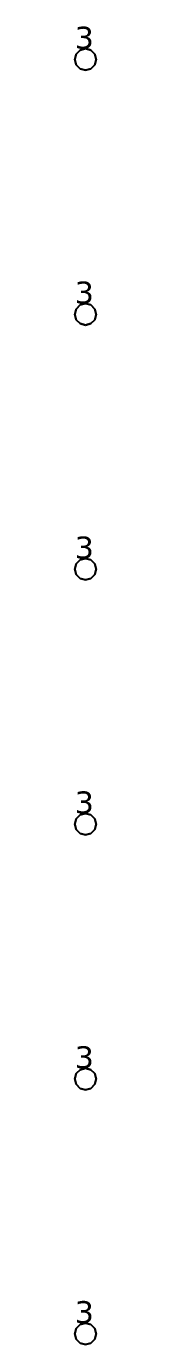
# Model space of a CAD drawing. Header units: inches. Extents: x -3 to 1235, y -1 to 963.
# Drawn here: x 7.08 to 7.26, y 103.71 to 114.53 of the extents above; entities that cross this region are included whole.
import ezdxf

# ---------------------------------------------------------------- set-up
doc = ezdxf.new("R2010")
doc.units = ezdxf.units.IN
doc.header["$MEASUREMENT"] = 0
doc.layers.add('DLX_TERR_LUM', color=7, linetype='Continuous', true_color=0x000000)
doc.layers.add('DLX_TERR_LUMKEY_IDX', color=7, linetype='Continuous', true_color=0x7f7f7f)
doc.styles.add('TableTextStyle', font='')
doc.styles.get('TableTextStyle').set_extended_font_data('VERDANA.TTF')

msp = doc.modelspace()

# ---------------------------------------------------------------- linework, layer by layer
at = {"layer": 'DLX_TERR_LUM'}
for points in [[(7.092, 114.301, 0), (7.124, 114.334, 0)], [(7.124, 114.334, 0), (7.092, 114.301, 0)], [(7.124, 114.334, 0), (7.092, 114.301, 0)], [(7.092, 114.301, 0), (7.124, 114.334, 0)], [(7.124, 114.334, 0), (7.168, 114.346, 0)], [(7.168, 114.346, 0), (7.124, 114.334, 0)], [(7.168, 114.346, 0), (7.124, 114.334, 0)], [(7.124, 114.334, 0), (7.168, 114.346, 0)], [(7.124, 114.334, 0), (7.124, 114.334, 0)], [(7.124, 114.334, 0), (7.124, 114.334, 0)], [(7.168, 114.346, 0), (7.168, 114.346, 0)], [(7.168, 114.346, 0), (7.212, 114.334, 0)], [(7.212, 114.334, 0), (7.168, 114.346, 0)], [(7.168, 114.346, 0), (7.168, 114.346, 0)], [(7.212, 114.334, 0), (7.168, 114.346, 0)], [(7.168, 114.346, 0), (7.212, 114.334, 0)], [(7.212, 114.334, 0), (7.212, 114.334, 0)], [(7.212, 114.334, 0), (7.245, 114.301, 0)], [(7.245, 114.301, 0), (7.212, 114.334, 0)], [(7.212, 114.334, 0), (7.212, 114.334, 0)], [(7.245, 114.301, 0), (7.212, 114.334, 0)], [(7.212, 114.334, 0), (7.245, 114.301, 0)], [(7.08, 114.257, 0), (7.092, 114.301, 0)], [(7.092, 114.301, 0), (7.08, 114.257, 0)], [(7.092, 114.301, 0), (7.08, 114.257, 0)], [(7.08, 114.257, 0), (7.092, 114.301, 0)], [(7.092, 114.213, 0), (7.08, 114.257, 0)], [(7.08, 114.257, 0), (7.08, 114.257, 0)], [(7.08, 114.257, 0), (7.092, 114.213, 0)], [(7.08, 114.257, 0), (7.08, 114.257, 0)], [(7.08, 114.257, 0), (7.092, 114.213, 0)], [(7.092, 114.213, 0), (7.08, 114.257, 0)], [(7.092, 114.301, 0), (7.092, 114.301, 0)], [(7.092, 114.301, 0), (7.092, 114.301, 0)], [(7.245, 114.301, 0), (7.245, 114.301, 0)], [(7.245, 114.301, 0), (7.257, 114.257, 0)], [(7.257, 114.257, 0), (7.245, 114.301, 0)], [(7.245, 114.301, 0), (7.245, 114.301, 0)], [(7.257, 114.257, 0), (7.245, 114.301, 0)], [(7.245, 114.301, 0), (7.257, 114.257, 0)], [(7.257, 114.257, 0), (7.245, 114.213, 0)], [(7.245, 114.213, 0), (7.257, 114.257, 0)], [(7.245, 114.213, 0), (7.257, 114.257, 0)], [(7.257, 114.257, 0), (7.245, 114.213, 0)], [(7.257, 114.257, 0), (7.257, 114.257, 0)], [(7.257, 114.257, 0), (7.257, 114.257, 0)], [(7.092, 114.213, 0), (7.092, 114.213, 0)], [(7.124, 114.181, 0), (7.092, 114.213, 0)], [(7.092, 114.213, 0), (7.092, 114.213, 0)], [(7.092, 114.213, 0), (7.124, 114.181, 0)], [(7.092, 114.213, 0), (7.124, 114.181, 0)], [(7.124, 114.181, 0), (7.092, 114.213, 0)], [(7.168, 114.169, 0), (7.124, 114.181, 0)], [(7.124, 114.181, 0), (7.124, 114.181, 0)], [(7.124, 114.181, 0), (7.168, 114.169, 0)], [(7.124, 114.181, 0), (7.124, 114.181, 0)], [(7.124, 114.181, 0), (7.168, 114.169, 0)], [(7.168, 114.169, 0), (7.124, 114.181, 0)], [(7.212, 114.181, 0), (7.168, 114.169, 0)], [(7.168, 114.169, 0), (7.212, 114.181, 0)], [(7.168, 114.169, 0), (7.212, 114.181, 0)], [(7.212, 114.181, 0), (7.168, 114.169, 0)], [(7.168, 114.169, 0), (7.168, 114.169, 0)], [(7.168, 114.169, 0), (7.168, 114.169, 0)], [(7.245, 114.213, 0), (7.212, 114.181, 0)], [(7.212, 114.181, 0), (7.245, 114.213, 0)], [(7.212, 114.181, 0), (7.245, 114.213, 0)], [(7.245, 114.213, 0), (7.212, 114.181, 0)], [(7.212, 114.181, 0), (7.212, 114.181, 0)], [(7.212, 114.181, 0), (7.212, 114.181, 0)], [(7.245, 114.213, 0), (7.245, 114.213, 0)], [(7.245, 114.213, 0), (7.245, 114.213, 0)], [(7.08, 112.166, 0), (7.092, 112.21, 0)], [(7.092, 112.21, 0), (7.08, 112.166, 0)], [(7.092, 112.21, 0), (7.08, 112.166, 0)], [(7.08, 112.166, 0), (7.092, 112.21, 0)], [(7.092, 112.122, 0), (7.08, 112.166, 0)], [(7.08, 112.166, 0), (7.08, 112.166, 0)], [(7.08, 112.166, 0), (7.092, 112.122, 0)], [(7.08, 112.166, 0), (7.08, 112.166, 0)], [(7.08, 112.166, 0), (7.092, 112.122, 0)], [(7.092, 112.122, 0), (7.08, 112.166, 0)], [(7.092, 112.21, 0), (7.124, 112.243, 0)], [(7.124, 112.243, 0), (7.092, 112.21, 0)], [(7.124, 112.243, 0), (7.092, 112.21, 0)], [(7.092, 112.21, 0), (7.124, 112.243, 0)], [(7.092, 112.21, 0), (7.092, 112.21, 0)], [(7.092, 112.21, 0), (7.092, 112.21, 0)], [(7.124, 112.243, 0), (7.168, 112.255, 0)], [(7.168, 112.255, 0), (7.124, 112.243, 0)], [(7.168, 112.255, 0), (7.124, 112.243, 0)], [(7.124, 112.243, 0), (7.168, 112.255, 0)], [(7.124, 112.243, 0), (7.124, 112.243, 0)], [(7.124, 112.243, 0), (7.124, 112.243, 0)], [(7.168, 112.255, 0), (7.168, 112.255, 0)], [(7.168, 112.255, 0), (7.212, 112.243, 0)], [(7.212, 112.243, 0), (7.168, 112.255, 0)], [(7.168, 112.255, 0), (7.168, 112.255, 0)], [(7.212, 112.243, 0), (7.168, 112.255, 0)], [(7.168, 112.255, 0), (7.212, 112.243, 0)], [(7.212, 112.243, 0), (7.212, 112.243, 0)], [(7.212, 112.243, 0), (7.245, 112.21, 0)], [(7.245, 112.21, 0), (7.212, 112.243, 0)], [(7.212, 112.243, 0), (7.212, 112.243, 0)], [(7.245, 112.21, 0), (7.212, 112.243, 0)], [(7.212, 112.243, 0), (7.245, 112.21, 0)], [(7.245, 112.21, 0), (7.245, 112.21, 0)], [(7.245, 112.21, 0), (7.257, 112.166, 0)], [(7.257, 112.166, 0), (7.245, 112.21, 0)], [(7.245, 112.21, 0), (7.245, 112.21, 0)], [(7.257, 112.166, 0), (7.245, 112.21, 0)], [(7.245, 112.21, 0), (7.257, 112.166, 0)], [(7.257, 112.166, 0), (7.245, 112.122, 0)], [(7.245, 112.122, 0), (7.257, 112.166, 0)], [(7.245, 112.122, 0), (7.257, 112.166, 0)], [(7.257, 112.166, 0), (7.245, 112.122, 0)], [(7.257, 112.166, 0), (7.257, 112.166, 0)], [(7.257, 112.166, 0), (7.257, 112.166, 0)], [(7.092, 112.122, 0), (7.092, 112.122, 0)], [(7.124, 112.09, 0), (7.092, 112.122, 0)], [(7.092, 112.122, 0), (7.092, 112.122, 0)], [(7.092, 112.122, 0), (7.124, 112.09, 0)], [(7.092, 112.122, 0), (7.124, 112.09, 0)], [(7.124, 112.09, 0), (7.092, 112.122, 0)], [(7.168, 112.078, 0), (7.124, 112.09, 0)], [(7.124, 112.09, 0), (7.124, 112.09, 0)], [(7.124, 112.09, 0), (7.168, 112.078, 0)], [(7.124, 112.09, 0), (7.124, 112.09, 0)], [(7.124, 112.09, 0), (7.168, 112.078, 0)], [(7.168, 112.078, 0), (7.124, 112.09, 0)], [(7.212, 112.09, 0), (7.168, 112.078, 0)], [(7.168, 112.078, 0), (7.212, 112.09, 0)], [(7.168, 112.078, 0), (7.212, 112.09, 0)], [(7.212, 112.09, 0), (7.168, 112.078, 0)], [(7.168, 112.078, 0), (7.168, 112.078, 0)], [(7.168, 112.078, 0), (7.168, 112.078, 0)], [(7.245, 112.122, 0), (7.212, 112.09, 0)], [(7.212, 112.09, 0), (7.245, 112.122, 0)], [(7.212, 112.09, 0), (7.245, 112.122, 0)], [(7.245, 112.122, 0), (7.212, 112.09, 0)], [(7.212, 112.09, 0), (7.212, 112.09, 0)], [(7.212, 112.09, 0), (7.212, 112.09, 0)], [(7.245, 112.122, 0), (7.245, 112.122, 0)], [(7.245, 112.122, 0), (7.245, 112.122, 0)], [(7.08, 110.075, 0), (7.092, 110.119, 0)], [(7.092, 110.119, 0), (7.08, 110.075, 0)], [(7.092, 110.119, 0), (7.08, 110.075, 0)], [(7.08, 110.075, 0), (7.092, 110.119, 0)], [(7.092, 110.119, 0), (7.124, 110.152, 0)], [(7.124, 110.152, 0), (7.092, 110.119, 0)], [(7.124, 110.152, 0), (7.092, 110.119, 0)], [(7.092, 110.119, 0), (7.124, 110.152, 0)], [(7.092, 110.119, 0), (7.092, 110.119, 0)], [(7.092, 110.119, 0), (7.092, 110.119, 0)], [(7.124, 110.152, 0), (7.168, 110.163, 0)], [(7.168, 110.163, 0), (7.124, 110.152, 0)], [(7.168, 110.163, 0), (7.124, 110.152, 0)], [(7.124, 110.152, 0), (7.168, 110.163, 0)], [(7.124, 110.152, 0), (7.124, 110.152, 0)], [(7.124, 110.152, 0), (7.124, 110.152, 0)], [(7.168, 110.163, 0), (7.168, 110.163, 0)], [(7.168, 110.163, 0), (7.212, 110.152, 0)], [(7.212, 110.152, 0), (7.168, 110.163, 0)], [(7.168, 110.163, 0), (7.168, 110.163, 0)], [(7.212, 110.152, 0), (7.168, 110.163, 0)], [(7.168, 110.163, 0), (7.212, 110.152, 0)], [(7.212, 110.152, 0), (7.212, 110.152, 0)], [(7.212, 110.152, 0), (7.245, 110.119, 0)], [(7.245, 110.119, 0), (7.212, 110.152, 0)], [(7.212, 110.152, 0), (7.212, 110.152, 0)], [(7.245, 110.119, 0), (7.212, 110.152, 0)], [(7.212, 110.152, 0), (7.245, 110.119, 0)], [(7.245, 110.119, 0), (7.245, 110.119, 0)], [(7.245, 110.119, 0), (7.257, 110.075, 0)], [(7.257, 110.075, 0), (7.245, 110.119, 0)], [(7.245, 110.119, 0), (7.245, 110.119, 0)], [(7.257, 110.075, 0), (7.245, 110.119, 0)], [(7.245, 110.119, 0), (7.257, 110.075, 0)], [(7.092, 110.031, 0), (7.08, 110.075, 0)], [(7.08, 110.075, 0), (7.08, 110.075, 0)], [(7.08, 110.075, 0), (7.092, 110.031, 0)], [(7.08, 110.075, 0), (7.08, 110.075, 0)], [(7.08, 110.075, 0), (7.092, 110.031, 0)], [(7.092, 110.031, 0), (7.08, 110.075, 0)], [(7.092, 110.031, 0), (7.092, 110.031, 0)], [(7.124, 109.998, 0), (7.092, 110.031, 0)], [(7.092, 110.031, 0), (7.092, 110.031, 0)], [(7.092, 110.031, 0), (7.124, 109.998, 0)], [(7.092, 110.031, 0), (7.124, 109.998, 0)], [(7.124, 109.998, 0), (7.092, 110.031, 0)], [(7.168, 109.987, 0), (7.124, 109.998, 0)], [(7.124, 109.998, 0), (7.124, 109.998, 0)], [(7.124, 109.998, 0), (7.168, 109.987, 0)], [(7.124, 109.998, 0), (7.124, 109.998, 0)], [(7.124, 109.998, 0), (7.168, 109.987, 0)], [(7.168, 109.987, 0), (7.124, 109.998, 0)], [(7.212, 109.998, 0), (7.168, 109.987, 0)], [(7.168, 109.987, 0), (7.212, 109.998, 0)], [(7.168, 109.987, 0), (7.212, 109.998, 0)], [(7.212, 109.998, 0), (7.168, 109.987, 0)], [(7.245, 110.031, 0), (7.212, 109.998, 0)], [(7.212, 109.998, 0), (7.245, 110.031, 0)], [(7.212, 109.998, 0), (7.245, 110.031, 0)], [(7.245, 110.031, 0), (7.212, 109.998, 0)], [(7.212, 109.998, 0), (7.212, 109.998, 0)], [(7.212, 109.998, 0), (7.212, 109.998, 0)], [(7.257, 110.075, 0), (7.245, 110.031, 0)], [(7.245, 110.031, 0), (7.257, 110.075, 0)], [(7.245, 110.031, 0), (7.257, 110.075, 0)], [(7.257, 110.075, 0), (7.245, 110.031, 0)], [(7.245, 110.031, 0), (7.245, 110.031, 0)], [(7.245, 110.031, 0), (7.245, 110.031, 0)], [(7.257, 110.075, 0), (7.257, 110.075, 0)], [(7.257, 110.075, 0), (7.257, 110.075, 0)], [(7.168, 109.987, 0), (7.168, 109.987, 0)], [(7.168, 109.987, 0), (7.168, 109.987, 0)], [(7.092, 108.028, 0), (7.124, 108.06, 0)], [(7.124, 108.06, 0), (7.092, 108.028, 0)], [(7.124, 108.06, 0), (7.092, 108.028, 0)], [(7.092, 108.028, 0), (7.124, 108.06, 0)], [(7.124, 108.06, 0), (7.168, 108.072, 0)], [(7.168, 108.072, 0), (7.124, 108.06, 0)], [(7.168, 108.072, 0), (7.124, 108.06, 0)], [(7.124, 108.06, 0), (7.168, 108.072, 0)], [(7.124, 108.06, 0), (7.124, 108.06, 0)], [(7.124, 108.06, 0), (7.124, 108.06, 0)], [(7.168, 108.072, 0), (7.168, 108.072, 0)], [(7.168, 108.072, 0), (7.212, 108.06, 0)], [(7.212, 108.06, 0), (7.168, 108.072, 0)], [(7.168, 108.072, 0), (7.168, 108.072, 0)], [(7.212, 108.06, 0), (7.168, 108.072, 0)], [(7.168, 108.072, 0), (7.212, 108.06, 0)], [(7.212, 108.06, 0), (7.212, 108.06, 0)], [(7.212, 108.06, 0), (7.245, 108.028, 0)], [(7.245, 108.028, 0), (7.212, 108.06, 0)], [(7.212, 108.06, 0), (7.212, 108.06, 0)], [(7.245, 108.028, 0), (7.212, 108.06, 0)], [(7.212, 108.06, 0), (7.245, 108.028, 0)], [(7.08, 107.984, 0), (7.092, 108.028, 0)], [(7.092, 108.028, 0), (7.08, 107.984, 0)], [(7.092, 108.028, 0), (7.08, 107.984, 0)], [(7.08, 107.984, 0), (7.092, 108.028, 0)], [(7.092, 107.94, 0), (7.08, 107.984, 0)], [(7.08, 107.984, 0), (7.08, 107.984, 0)], [(7.08, 107.984, 0), (7.092, 107.94, 0)], [(7.08, 107.984, 0), (7.08, 107.984, 0)], [(7.08, 107.984, 0), (7.092, 107.94, 0)], [(7.092, 107.94, 0), (7.08, 107.984, 0)], [(7.092, 108.028, 0), (7.092, 108.028, 0)], [(7.092, 108.028, 0), (7.092, 108.028, 0)], [(7.245, 108.028, 0), (7.245, 108.028, 0)], [(7.245, 108.028, 0), (7.257, 107.984, 0)], [(7.257, 107.984, 0), (7.245, 108.028, 0)], [(7.245, 108.028, 0), (7.245, 108.028, 0)], [(7.257, 107.984, 0), (7.245, 108.028, 0)], [(7.245, 108.028, 0), (7.257, 107.984, 0)], [(7.257, 107.984, 0), (7.245, 107.94, 0)], [(7.245, 107.94, 0), (7.257, 107.984, 0)], [(7.245, 107.94, 0), (7.257, 107.984, 0)], [(7.257, 107.984, 0), (7.245, 107.94, 0)], [(7.257, 107.984, 0), (7.257, 107.984, 0)], [(7.257, 107.984, 0), (7.257, 107.984, 0)], [(7.092, 107.94, 0), (7.092, 107.94, 0)], [(7.124, 107.907, 0), (7.092, 107.94, 0)], [(7.092, 107.94, 0), (7.092, 107.94, 0)], [(7.092, 107.94, 0), (7.124, 107.907, 0)], [(7.092, 107.94, 0), (7.124, 107.907, 0)], [(7.124, 107.907, 0), (7.092, 107.94, 0)], [(7.168, 107.895, 0), (7.124, 107.907, 0)], [(7.124, 107.907, 0), (7.124, 107.907, 0)], [(7.124, 107.907, 0), (7.168, 107.895, 0)], [(7.124, 107.907, 0), (7.124, 107.907, 0)], [(7.124, 107.907, 0), (7.168, 107.895, 0)], [(7.168, 107.895, 0), (7.124, 107.907, 0)], [(7.212, 107.907, 0), (7.168, 107.895, 0)], [(7.168, 107.895, 0), (7.212, 107.907, 0)], [(7.168, 107.895, 0), (7.212, 107.907, 0)], [(7.212, 107.907, 0), (7.168, 107.895, 0)], [(7.168, 107.895, 0), (7.168, 107.895, 0)], [(7.168, 107.895, 0), (7.168, 107.895, 0)], [(7.245, 107.94, 0), (7.212, 107.907, 0)], [(7.212, 107.907, 0), (7.245, 107.94, 0)], [(7.212, 107.907, 0), (7.245, 107.94, 0)], [(7.245, 107.94, 0), (7.212, 107.907, 0)], [(7.212, 107.907, 0), (7.212, 107.907, 0)], [(7.212, 107.907, 0), (7.212, 107.907, 0)], [(7.245, 107.94, 0), (7.245, 107.94, 0)], [(7.245, 107.94, 0), (7.245, 107.94, 0)], [(7.08, 105.893, 0), (7.092, 105.937, 0)], [(7.092, 105.937, 0), (7.08, 105.893, 0)], [(7.092, 105.937, 0), (7.08, 105.893, 0)], [(7.08, 105.893, 0), (7.092, 105.937, 0)], [(7.092, 105.849, 0), (7.08, 105.893, 0)], [(7.08, 105.893, 0), (7.08, 105.893, 0)], [(7.08, 105.893, 0), (7.092, 105.849, 0)], [(7.08, 105.893, 0), (7.08, 105.893, 0)], [(7.08, 105.893, 0), (7.092, 105.849, 0)], [(7.092, 105.849, 0), (7.08, 105.893, 0)], [(7.092, 105.937, 0), (7.124, 105.969, 0)], [(7.124, 105.969, 0), (7.092, 105.937, 0)], [(7.124, 105.969, 0), (7.092, 105.937, 0)], [(7.092, 105.937, 0), (7.124, 105.969, 0)], [(7.092, 105.937, 0), (7.092, 105.937, 0)], [(7.092, 105.937, 0), (7.092, 105.937, 0)], [(7.124, 105.969, 0), (7.168, 105.981, 0)], [(7.168, 105.981, 0), (7.124, 105.969, 0)], [(7.168, 105.981, 0), (7.124, 105.969, 0)], [(7.124, 105.969, 0), (7.168, 105.981, 0)], [(7.124, 105.969, 0), (7.124, 105.969, 0)], [(7.124, 105.969, 0), (7.124, 105.969, 0)], [(7.168, 105.981, 0), (7.168, 105.981, 0)], [(7.168, 105.981, 0), (7.212, 105.969, 0)], [(7.212, 105.969, 0), (7.168, 105.981, 0)], [(7.168, 105.981, 0), (7.168, 105.981, 0)], [(7.212, 105.969, 0), (7.168, 105.981, 0)], [(7.168, 105.981, 0), (7.212, 105.969, 0)], [(7.212, 105.969, 0), (7.212, 105.969, 0)], [(7.212, 105.969, 0), (7.245, 105.937, 0)], [(7.245, 105.937, 0), (7.212, 105.969, 0)], [(7.212, 105.969, 0), (7.212, 105.969, 0)], [(7.245, 105.937, 0), (7.212, 105.969, 0)], [(7.212, 105.969, 0), (7.245, 105.937, 0)], [(7.245, 105.937, 0), (7.245, 105.937, 0)], [(7.245, 105.937, 0), (7.257, 105.893, 0)], [(7.257, 105.893, 0), (7.245, 105.937, 0)], [(7.245, 105.937, 0), (7.245, 105.937, 0)], [(7.257, 105.893, 0), (7.245, 105.937, 0)], [(7.245, 105.937, 0), (7.257, 105.893, 0)], [(7.257, 105.893, 0), (7.245, 105.849, 0)], [(7.245, 105.849, 0), (7.257, 105.893, 0)], [(7.245, 105.849, 0), (7.257, 105.893, 0)], [(7.257, 105.893, 0), (7.245, 105.849, 0)], [(7.257, 105.893, 0), (7.257, 105.893, 0)], [(7.257, 105.893, 0), (7.257, 105.893, 0)], [(7.092, 105.849, 0), (7.092, 105.849, 0)], [(7.124, 105.816, 0), (7.092, 105.849, 0)], [(7.092, 105.849, 0), (7.092, 105.849, 0)], [(7.092, 105.849, 0), (7.124, 105.816, 0)], [(7.092, 105.849, 0), (7.124, 105.816, 0)], [(7.124, 105.816, 0), (7.092, 105.849, 0)], [(7.168, 105.804, 0), (7.124, 105.816, 0)], [(7.124, 105.816, 0), (7.124, 105.816, 0)], [(7.124, 105.816, 0), (7.168, 105.804, 0)], [(7.124, 105.816, 0), (7.124, 105.816, 0)], [(7.124, 105.816, 0), (7.168, 105.804, 0)], [(7.168, 105.804, 0), (7.124, 105.816, 0)], [(7.212, 105.816, 0), (7.168, 105.804, 0)], [(7.168, 105.804, 0), (7.212, 105.816, 0)], [(7.168, 105.804, 0), (7.212, 105.816, 0)], [(7.212, 105.816, 0), (7.168, 105.804, 0)], [(7.168, 105.804, 0), (7.168, 105.804, 0)], [(7.168, 105.804, 0), (7.168, 105.804, 0)], [(7.245, 105.849, 0), (7.212, 105.816, 0)], [(7.212, 105.816, 0), (7.245, 105.849, 0)], [(7.212, 105.816, 0), (7.245, 105.849, 0)], [(7.245, 105.849, 0), (7.212, 105.816, 0)], [(7.212, 105.816, 0), (7.212, 105.816, 0)], [(7.212, 105.816, 0), (7.212, 105.816, 0)], [(7.245, 105.849, 0), (7.245, 105.849, 0)], [(7.245, 105.849, 0), (7.245, 105.849, 0)], [(7.08, 103.802, 0), (7.092, 103.846, 0)], [(7.092, 103.846, 0), (7.08, 103.802, 0)], [(7.092, 103.846, 0), (7.08, 103.802, 0)], [(7.08, 103.802, 0), (7.092, 103.846, 0)], [(7.092, 103.846, 0), (7.124, 103.878, 0)], [(7.124, 103.878, 0), (7.092, 103.846, 0)], [(7.124, 103.878, 0), (7.092, 103.846, 0)], [(7.092, 103.846, 0), (7.124, 103.878, 0)], [(7.092, 103.846, 0), (7.092, 103.846, 0)], [(7.092, 103.846, 0), (7.092, 103.846, 0)], [(7.124, 103.878, 0), (7.168, 103.89, 0)], [(7.168, 103.89, 0), (7.124, 103.878, 0)], [(7.168, 103.89, 0), (7.124, 103.878, 0)], [(7.124, 103.878, 0), (7.168, 103.89, 0)], [(7.124, 103.878, 0), (7.124, 103.878, 0)], [(7.124, 103.878, 0), (7.124, 103.878, 0)], [(7.168, 103.89, 0), (7.168, 103.89, 0)], [(7.168, 103.89, 0), (7.212, 103.878, 0)], [(7.212, 103.878, 0), (7.168, 103.89, 0)], [(7.168, 103.89, 0), (7.168, 103.89, 0)], [(7.212, 103.878, 0), (7.168, 103.89, 0)], [(7.168, 103.89, 0), (7.212, 103.878, 0)], [(7.212, 103.878, 0), (7.212, 103.878, 0)], [(7.212, 103.878, 0), (7.245, 103.846, 0)], [(7.245, 103.846, 0), (7.212, 103.878, 0)], [(7.212, 103.878, 0), (7.212, 103.878, 0)], [(7.245, 103.846, 0), (7.212, 103.878, 0)], [(7.212, 103.878, 0), (7.245, 103.846, 0)], [(7.245, 103.846, 0), (7.245, 103.846, 0)], [(7.245, 103.846, 0), (7.257, 103.802, 0)], [(7.257, 103.802, 0), (7.245, 103.846, 0)], [(7.245, 103.846, 0), (7.245, 103.846, 0)], [(7.257, 103.802, 0), (7.245, 103.846, 0)], [(7.245, 103.846, 0), (7.257, 103.802, 0)], [(7.092, 103.757, 0), (7.08, 103.802, 0)], [(7.08, 103.802, 0), (7.08, 103.802, 0)], [(7.08, 103.802, 0), (7.092, 103.757, 0)], [(7.08, 103.802, 0), (7.08, 103.802, 0)], [(7.08, 103.802, 0), (7.092, 103.757, 0)], [(7.092, 103.757, 0), (7.08, 103.802, 0)], [(7.092, 103.757, 0), (7.092, 103.757, 0)], [(7.124, 103.725, 0), (7.092, 103.757, 0)], [(7.092, 103.757, 0), (7.092, 103.757, 0)], [(7.092, 103.757, 0), (7.124, 103.725, 0)], [(7.092, 103.757, 0), (7.124, 103.725, 0)], [(7.124, 103.725, 0), (7.092, 103.757, 0)], [(7.168, 103.713, 0), (7.124, 103.725, 0)], [(7.124, 103.725, 0), (7.124, 103.725, 0)], [(7.124, 103.725, 0), (7.168, 103.713, 0)], [(7.124, 103.725, 0), (7.124, 103.725, 0)], [(7.124, 103.725, 0), (7.168, 103.713, 0)], [(7.168, 103.713, 0), (7.124, 103.725, 0)], [(7.212, 103.725, 0), (7.168, 103.713, 0)], [(7.168, 103.713, 0), (7.212, 103.725, 0)], [(7.168, 103.713, 0), (7.212, 103.725, 0)], [(7.212, 103.725, 0), (7.168, 103.713, 0)], [(7.245, 103.757, 0), (7.212, 103.725, 0)], [(7.212, 103.725, 0), (7.245, 103.757, 0)], [(7.212, 103.725, 0), (7.245, 103.757, 0)], [(7.245, 103.757, 0), (7.212, 103.725, 0)], [(7.212, 103.725, 0), (7.212, 103.725, 0)], [(7.212, 103.725, 0), (7.212, 103.725, 0)], [(7.257, 103.802, 0), (7.245, 103.757, 0)], [(7.245, 103.757, 0), (7.257, 103.802, 0)], [(7.245, 103.757, 0), (7.257, 103.802, 0)], [(7.257, 103.802, 0), (7.245, 103.757, 0)], [(7.245, 103.757, 0), (7.245, 103.757, 0)], [(7.245, 103.757, 0), (7.245, 103.757, 0)], [(7.257, 103.802, 0), (7.257, 103.802, 0)], [(7.257, 103.802, 0), (7.257, 103.802, 0)], [(7.168, 103.713, 0), (7.168, 103.713, 0)], [(7.168, 103.713, 0), (7.168, 103.713, 0)]]:
    msp.add_polyline3d(points, dxfattribs=at)

# ---------------------------------------------------------------- texts
at = {"layer": 'DLX_TERR_LUMKEY_IDX', "style": 'TableTextStyle'}
for p in [(7.08, 114.346), (7.08, 112.255), (7.08, 110.163), (7.08, 108.072), (7.08, 105.981), (7.08, 103.89)]:
    msp.add_text('3', height=0.18, dxfattribs=at).set_placement(p)

doc.saveas('drawing.dxf')
